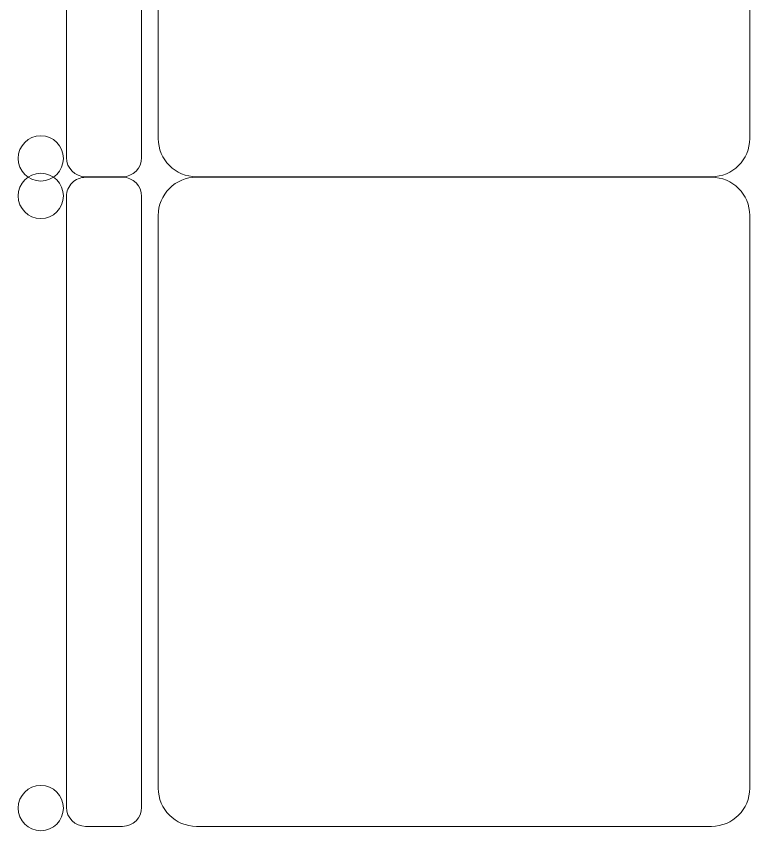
# Model space of a CAD drawing. Header units: millimetres. Extents: x 81609 to 272668, y -8553 to 29000.
# Drawn here: x 105019 to 105507, y 16090 to 16632 of the extents above; entities that cross this region are included whole.
import ezdxf

# ---------------------------------------------------------------- set-up
doc = ezdxf.new("R2010")
doc.units = ezdxf.units.MM
doc.layers.add('I-FURN-1', color=7, linetype='Continuous', lineweight=9, true_color=0xf0f0f0)

# ---------------------------------------------------------------- blocks, each defined once
blk = doc.blocks.new('Стул Breuer - 1_188-V116-План размещения напольных электротехнических лючков и розеток 2 этажа в осях 23-33')
at = {"layer": 'I-FURN-1'}
for p, q in [((-63.96, 241.3), (-190.5, 241.3)), ((190.5, 241.3), (-62.55, 241.3)), ((-215.9, 215.9), (-215.9, -127)), ((215.9, -127), (215.9, 215.9)), ((-190.5, -152.4), (-149.21, -152.4)), ((-149.21, -152.4), (190.5, -152.4)), ((-156.96, -163.48), (-203.2, -163.48)), ((203.2, -163.48), (-156.96, -163.48)), ((-215.9, -176.18), (-215.9, -200.78)), ((215.9, -200.78), (215.9, -176.18)), ((-203.2, -213.48), (-195.34, -213.48)), ((-194.39, -213.48), (203.2, -213.48))]:
    blk.add_line(p, q, dxfattribs=at)
for centre, radius, start, end in [((-190.5, 215.9), 25.4, 90, 180), ((190.5, 215.9), 25.4, 0, 90), ((-190.5, -127), 25.4, 180, 195), ((190.5, -127), 25.4, 270, 360), ((-190.5, -127), 25.4, 195, 270), ((-203.2, -176.18), 12.7, 90, 180), ((203.2, -176.18), 12.7, 360, 90), ((-203.2, -200.78), 12.7, 180, 270), ((203.2, -200.78), 12.7, 270, 360), ((-203.48, -230.58), 15.07, 66.5101, 180), ((203.73, -230.58), 15.07, 360, 180), ((-203.48, -230.58), 15.07, 360, 60), ((-203.48, -230.58), 15.07, 180, 201.8023), ((-203.48, -230.58), 15.07, 210, 360), ((203.73, -230.58), 15.07, 180, 360), ((-203.48, -230.58), 15.07, 203.0592, 209.3329)]:
    blk.add_arc(centre, radius, start, end, dxfattribs=at)
blk = doc.blocks.new('Стул Breuer - 1_188-26331327-План размещения напольных электротехнических лючков и розеток 2 этажа в осях 23-33')
at = {"layer": 'I-FURN-1'}
for p, q in [((190.5, 241.3), (-190.5, 241.3)), ((-215.9, 215.9), (-215.9, -127)), ((215.9, -127), (215.9, 215.9)), ((-190.5, -152.4), (190.5, -152.4)), ((203.2, -163.48), (-203.2, -163.48)), ((-215.9, -176.18), (-215.9, -200.78)), ((215.9, -200.78), (215.9, -176.18)), ((-203.2, -213.48), (203.2, -213.48))]:
    blk.add_line(p, q, dxfattribs=at)
for centre, radius, start, end in [((-190.5, 215.9), 25.4, 90, 180), ((190.5, 215.9), 25.4, 0, 90), ((-190.5, -127), 25.4, 180, 270), ((190.5, -127), 25.4, 270, 360), ((-203.2, -176.18), 12.7, 90, 180), ((203.2, -176.18), 12.7, 360, 90), ((-203.2, -200.78), 12.7, 180, 270), ((203.2, -200.78), 12.7, 270, 360), ((-203.48, -230.58), 15.07, 360, 180), ((203.73, -230.58), 15.07, 360, 180), ((-203.48, -230.58), 15.07, 180, 360), ((203.73, -230.58), 15.07, 180, 360)]:
    blk.add_arc(centre, radius, start, end, dxfattribs=at)

msp = doc.modelspace()

# ---------------------------------------------------------------- block references
at = {"layer": 'I-FURN-1', "rotation": 269.9999999999994}
for name, p in [('Стул Breuer - 1_188-V116-План размещения напольных электротехнических лючков и розеток 2 этажа в осях 23-33', (105266.11, 16740.99)), ('Стул Breuer - 1_188-26331327-План размещения напольных электротехнических лючков и розеток 2 этажа в осях 23-33', (105266.11, 16308.84))]:
    msp.add_blockref(name, p, dxfattribs=at)

doc.saveas('drawing.dxf')
